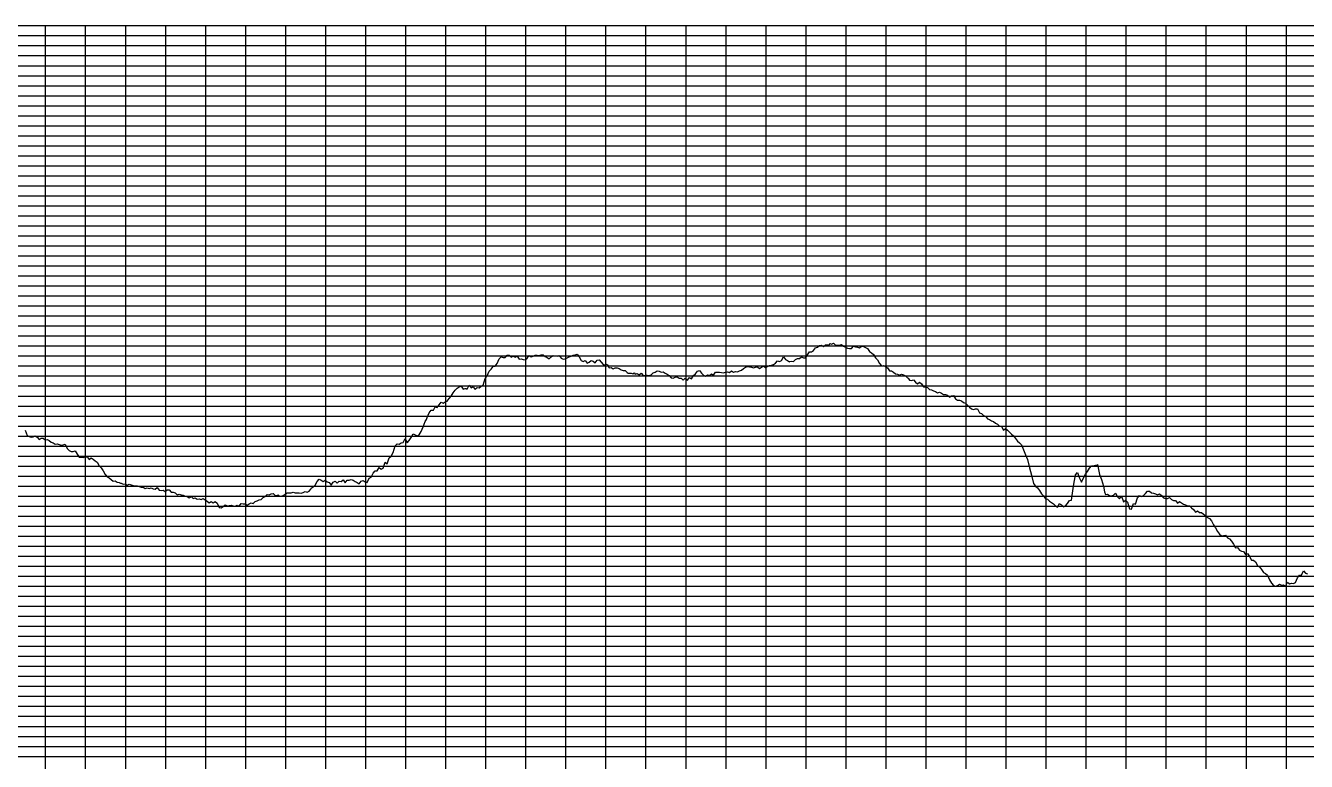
# Model space of a CAD drawing. Extents: x 507565 to 531726, y 6009554 to 6022365.
# Drawn here: x 525236 to 528438, y 6011374 to 6013212 of the extents above; entities that cross this region are included whole.
import ezdxf

# ---------------------------------------------------------------- set-up
doc = ezdxf.new("R2010")
doc.units = 0
doc.header["$LTSCALE"] = 5
doc.layers.add('P-CROSSINGS-GRID', color=8, linetype='Continuous')

msp = doc.modelspace()

# ---------------------------------------------------------------- linework, layer by layer
at = {"color": 3}
msp.add_lwpolyline([(525235.181, 6012200.762), (525240.181, 6012187.553), (525245.181, 6012185.58), (525250.181, 6012183.274), (525255.181, 6012184.698), (525260.181, 6012186.83), (525265.181, 6012183.428), (525270.181, 6012177.368), (525275.181, 6012181.135), (525280.181, 6012180.765), (525285.181, 6012177.305), (525290.181, 6012177.613), (525295.181, 6012174.96), (525300.181, 6012170.976), (525305.181, 6012169.394), (525310.181, 6012166.262), (525315.181, 6012166.651), (525320.181, 6012165.597), (525325.181, 6012163.863), (525330.181, 6012164.253), (525335.181, 6012165.923), (525340.181, 6012155.444), (525345.181, 6012149.99), (525350.181, 6012147.98), (525355.181, 6012147.923), (525360.181, 6012149.104), (525365.181, 6012141.42), (525370.181, 6012133.648), (525375.181, 6012133.232), (525380.181, 6012132.908), (525385.181, 6012134.395), (525390.181, 6012134.571), (525395.181, 6012128.019), (525400.181, 6012131.909), (525405.181, 6012128.359), (525410.181, 6012124.748), (525415.181, 6012121.079), (525420.181, 6012111.642), (525425.181, 6012106.96), (525430.181, 6012099.789), (525435.181, 6012090.261), (525440.181, 6012084.365), (525445.181, 6012082.352), (525450.181, 6012077.438), (525455.181, 6012073.849), (525460.181, 6012074.3), (525465.181, 6012071.315), (525470.181, 6012069.994), (525473.126, 6012068.528), (525475.181, 6012068.291), (525480.181, 6012066.061), (525485.181, 6012067.229), (525490.181, 6012063.719), (525495.181, 6012065.987), (525500.181, 6012064.151), (525505.181, 6012062.77), (525510.181, 6012061.696), (525515.181, 6012061.881), (525520.181, 6012060.706), (525525.181, 6012058.975), (525530.181, 6012058.99), (525535.181, 6012055.33), (525540.181, 6012056.605), (525545.181, 6012055.214), (525550.181, 6012056.559), (525555.181, 6012054.51), (525560.181, 6012053.713), (525565.181, 6012057.563), (525570.181, 6012051.188), (525575.181, 6012050.157), (525580.181, 6012051.019), (525585.181, 6012048.17), (525590.181, 6012052.105), (525595.181, 6012051.863), (525600.181, 6012046.407), (525605.181, 6012046.504), (525610.181, 6012044.527), (525615.181, 6012039.788), (525620.181, 6012041.351), (525625.181, 6012039.416), (525630.181, 6012038.372), (525635.181, 6012036.039), (525640.181, 6012035.592), (525645.181, 6012031.816), (525650.181, 6012034.995), (525655.181, 6012030.515), (525660.181, 6012032.321), (525665.181, 6012028.675), (525670.181, 6012029.133), (525675.181, 6012027.726), (525680.181, 6012029.974), (525685.181, 6012026.967), (525690.181, 6012023.446), (525695.181, 6012019.167), (525700.181, 6012023.011), (525705.181, 6012019.897), (525710.181, 6012022.885), (525715.181, 6012018.518), (525720.181, 6012007.457), (525725.181, 6012006.735), (525730.181, 6012010.33), (525735.181, 6012014.515), (525740.181, 6012011.664), (525745.181, 6012012.897), (525750.181, 6012013.674), (525755.181, 6012012.239), (525760.181, 6012011.125), (525765.181, 6012013.32), (525770.181, 6012011.066), (525775.181, 6012017.802), (525780.181, 6012016.642), (525785.181, 6012016.597), (525790.181, 6012013.961), (525795.181, 6012016.626), (525800.181, 6012019.305), (525805.181, 6012018.183), (525810.181, 6012023.107), (525815.181, 6012024.674), (525820.181, 6012026.592), (525825.181, 6012028.157), (525830.181, 6012032.528), (525835.181, 6012035.246), (525840.181, 6012040.456), (525845.181, 6012039.684), (525850.181, 6012041.836), (525855.181, 6012043.146), (525860.181, 6012037.598), (525865.181, 6012038.069), (525867.346, 6012039.48), (525870.181, 6012036.683), (525875.181, 6012036.259), (525880.181, 6012038.037), (525885.181, 6012040.802), (525890.181, 6012044.81), (525895.181, 6012044.406), (525900.181, 6012044.334), (525905.181, 6012046.153), (525910.181, 6012044.669), (525915.181, 6012044.4), (525920.181, 6012044.604), (525925.181, 6012043.727), (525930.181, 6012045.058), (525935.181, 6012047.711), (525940.181, 6012045.895), (525945.181, 6012048.261), (525949.397, 6012053.925), (525950.181, 6012055.817), (525955.181, 6012059.549), (525960.181, 6012064.031), (525965.181, 6012072.645), (525970.181, 6012078.271), (525975.181, 6012076.114), (525980.181, 6012072.999), (525985.181, 6012076.023), (525990.181, 6012072.326), (525995.181, 6012070.579), (526000.181, 6012063.701), (526005.181, 6012071.384), (526010.181, 6012073.754), (526015.181, 6012068.91), (526020.181, 6012073.476), (526025.181, 6012072.576), (526030.181, 6012076.994), (526035.181, 6012069.695), (526040.181, 6012076.089), (526045.181, 6012075.908), (526050.181, 6012077.395), (526055.181, 6012076.285), (526060.181, 6012073.182), (526065.181, 6012070.128), (526070.181, 6012066.867), (526075.181, 6012073.302), (526080.181, 6012074.997), (526085.181, 6012071.687), (526090.181, 6012070.591), (526095.181, 6012081.368), (526100.181, 6012083.933), (526105.181, 6012094.001), (526110.181, 6012099.779), (526115.181, 6012099.723), (526120.181, 6012108.069), (526125.181, 6012103.577), (526130.181, 6012106.273), (526135.181, 6012120.942), (526140.181, 6012117.066), (526145.181, 6012131.754), (526150.181, 6012136.36), (526155.181, 6012144.873), (526160.181, 6012161.542), (526165.181, 6012167.123), (526170.181, 6012165.679), (526175.181, 6012169.621), (526180.181, 6012170.006), (526185.181, 6012180.504), (526190.181, 6012169.632), (526195.181, 6012175.576), (526200.181, 6012183.134), (526205.181, 6012191.663), (526210.181, 6012189.644), (526215.181, 6012187.182), (526220.181, 6012189.696), (526225.181, 6012197.458), (526230.181, 6012209.729), (526235.181, 6012222.909), (526238.315, 6012227.777), (526240.181, 6012232.894), (526245.181, 6012244.157), (526250.181, 6012250.803), (526255.588, 6012250.83), (526260.181, 6012259.142), (526265.181, 6012257.924), (526270.181, 6012264.185), (526275.181, 6012271.263), (526280.181, 6012268.618), (526285.181, 6012272.097), (526290.181, 6012273.923), (526295.181, 6012280.417), (526300.181, 6012286.113), (526305.181, 6012294.055), (526310.181, 6012300.811), (526315.181, 6012306.373), (526320.181, 6012309.477), (526325.181, 6012310.996), (526330.181, 6012303.191), (526335.181, 6012304.834), (526337.675, 6012304.935), (526340.181, 6012303.651), (526345.181, 6012313.807), (526350.181, 6012307.021), (526355.181, 6012309.464), (526360.181, 6012302.341), (526365.181, 6012307.513), (526370.181, 6012306.637), (526375.181, 6012310.579), (526380.181, 6012313.787), (526385.181, 6012329.738), (526390.181, 6012336.767), (526395.181, 6012348.57), (526400.181, 6012353.146), (526405.181, 6012360.153), (526410.181, 6012361.249), (526415.181, 6012367.71), (526420.181, 6012379.28), (526425.181, 6012383.887), (526430.181, 6012382.758), (526435.181, 6012382.56), (526440.181, 6012388.704), (526445.181, 6012388.399), (526450.181, 6012383.16), (526455.181, 6012386.183), (526460.181, 6012383.28), (526465.181, 6012385.546), (526470.181, 6012378.712), (526475.181, 6012379.446), (526480.181, 6012377.577), (526485.181, 6012377.19), (526490.181, 6012380.539), (526495.181, 6012387.73), (526500.181, 6012384.555), (526505.181, 6012386.227), (526510.181, 6012388.434), (526515.181, 6012388.557), (526520.181, 6012388.018), (526525.181, 6012389.191), (526530.181, 6012389.181), (526535.181, 6012385.31), (526540.181, 6012382.38), (526545.181, 6012379.107), (526550.181, 6012384.243), (526555.181, 6012387.591), (526560.181, 6012386.472), (526565.181, 6012385.741), (526570.181, 6012387.879), (526575.181, 6012380.678), (526580.181, 6012378.286), (526585.181, 6012378.995), (526590.181, 6012382.107), (526595.181, 6012383.889), (526600.181, 6012386.027), (526605.181, 6012388.336), (526610.181, 6012388.92), (526615.181, 6012391.194), (526620.181, 6012384.414), (526625.181, 6012375.512), (526630.181, 6012372.615), (526635.181, 6012375.146), (526640.181, 6012368.566), (526645.181, 6012370.754), (526650.181, 6012374.987), (526655.181, 6012373.579), (526660.181, 6012369.669), (526665.181, 6012375.623), (526670.181, 6012376.641), (526675.181, 6012371.272), (526680.181, 6012365.041), (526685.181, 6012364.303), (526690.181, 6012365.757), (526695.181, 6012357.116), (526700.181, 6012357.96), (526705.181, 6012354.107), (526710.181, 6012357.123), (526715.181, 6012356.981), (526720.181, 6012354.729), (526725.181, 6012351.985), (526730.181, 6012350.107), (526735.181, 6012349.859), (526740.181, 6012344.758), (526741.955, 6012343.176), (526745.181, 6012343.568), (526750.181, 6012343.119), (526755.181, 6012341.745), (526757.083, 6012344.056), (526760.181, 6012340.694), (526765.181, 6012342.314), (526770.181, 6012339.313), (526775.181, 6012343.562), (526780.181, 6012337.731), (526785.181, 6012338.867), (526790.181, 6012338.468), (526795.181, 6012337.815), (526800.181, 6012339.524), (526805.181, 6012344.542), (526810.181, 6012346.076), (526815.181, 6012349.648), (526820.181, 6012348.434), (526825.181, 6012345.824), (526830.181, 6012347.073), (526835.181, 6012343.487), (526840.181, 6012340.593), (526845.181, 6012337.593), (526850.181, 6012331.992), (526855.181, 6012331.323), (526860.181, 6012333.344), (526865.181, 6012333.995), (526870.181, 6012331.055), (526875.181, 6012330.901), (526880.181, 6012325.573), (526885.181, 6012330.968), (526890.181, 6012326.125), (526895.181, 6012332.786), (526900.181, 6012329.553), (526905.181, 6012337.911), (526910.181, 6012341.957), (526915.181, 6012348.132), (526920.181, 6012349.822), (526925.181, 6012343.103), (526930.181, 6012338.816), (526935.181, 6012335.68), (526940.181, 6012339.694), (526945.181, 6012337.862), (526950.181, 6012342.169), (526955.181, 6012338.475), (526960.181, 6012345.747), (526965.181, 6012346.292), (526970.181, 6012346.247), (526975.181, 6012345.377), (526980.181, 6012343.984), (526985.181, 6012346.029), (526990.181, 6012346.864), (526995.181, 6012345.21), (527000.181, 6012349.453), (527005.181, 6012346.031), (527010.181, 6012347.357), (527015.181, 6012347.153), (527020.181, 6012349.383), (527025.181, 6012350.962), (527030.181, 6012354.711), (527035.181, 6012358.612), (527040.181, 6012360.122), (527045.181, 6012359.395), (527050.181, 6012358.362), (527055.181, 6012356.797), (527060.181, 6012358.054), (527065.181, 6012359.269), (527070.181, 6012355.167), (527075.181, 6012358.652), (527080.181, 6012360.631), (527085.181, 6012357.405), (527090.181, 6012359.987), (527095.181, 6012362.615), (527100.181, 6012363.52), (527105.181, 6012365.338), (527110.181, 6012368.527), (527115.181, 6012374.615), (527120.181, 6012372.385), (527125.546, 6012375.26), (527130.181, 6012384.528), (527135.181, 6012377.398), (527140.181, 6012374.989), (527145.181, 6012372.163), (527146.703, 6012372.907), (527150.181, 6012373.196), (527155.181, 6012372.871), (527160.181, 6012377.254), (527165.181, 6012380.01), (527170.181, 6012379.77), (527175.181, 6012384.652), (527180.181, 6012381.586), (527185.181, 6012381.928), (527190.181, 6012389.519), (527195.181, 6012397.081), (527200.181, 6012396.791), (527205.181, 6012400.172), (527210.181, 6012406.391), (527215.181, 6012408.618), (527220.181, 6012412.3), (527225.181, 6012413.33), (527230.181, 6012410.334), (527235.181, 6012413.892), (527240.181, 6012414.513), (527245.181, 6012414.581), (527246.747, 6012417.611), (527250.181, 6012415.627), (527255.181, 6012418.699), (527260.181, 6012413.341), (527265.181, 6012413.724), (527270.181, 6012413.05), (527275.181, 6012415.235), (527280.181, 6012410.936), (527285.181, 6012408.826), (527290.181, 6012406.205), (527295.181, 6012405.158), (527300.181, 6012404.926), (527305.181, 6012411.123), (527310.181, 6012409.458), (527315.181, 6012408.071), (527320.181, 6012406.606), (527325.181, 6012410.547), (527330.181, 6012409.746), (527335.181, 6012407.282), (527340.181, 6012404.834), (527345.181, 6012397.685), (527350.181, 6012393.861), (527355.181, 6012389.851), (527360.181, 6012382.096), (527365.181, 6012376.444), (527370.181, 6012367.697), (527375.181, 6012361.747), (527380.181, 6012362.299), (527385.181, 6012359.888), (527390.181, 6012356.403), (527395.181, 6012349.02), (527400.181, 6012349.501), (527405.181, 6012346.317), (527410.181, 6012342.143), (527415.181, 6012340.62), (527420.181, 6012338.498), (527425.181, 6012340.927), (527430.181, 6012339.232), (527435.181, 6012337.158), (527440.181, 6012331.651), (527442.372, 6012331.377), (527445.181, 6012326.212), (527450.181, 6012325.321), (527455.181, 6012327.013), (527460.181, 6012320.568), (527465.181, 6012317.071), (527470.181, 6012320.811), (527475.181, 6012316.953), (527480.181, 6012308.998), (527485.181, 6012308.68), (527490.181, 6012307.305), (527495.181, 6012302.86), (527500.181, 6012301.841), (527505.181, 6012299.009), (527510.181, 6012297.81), (527515.181, 6012294.115), (527520.181, 6012296.31), (527525.181, 6012293.5), (527530.181, 6012290.436), (527535.181, 6012290.401), (527540.181, 6012288.293), (527545.181, 6012283.194), (527550.181, 6012286.824), (527555.181, 6012287.323), (527560.181, 6012279.484), (527565.181, 6012276.165), (527570.181, 6012276.166), (527575.181, 6012274.046), (527580.181, 6012270.17), (527585.181, 6012268.85), (527590.181, 6012263.389), (527595.181, 6012258.685), (527600.181, 6012254.767), (527605.181, 6012252.685), (527610.181, 6012254.026), (527615.181, 6012254.191), (527620.181, 6012244.742), (527625.181, 6012242.719), (527630.181, 6012237.592), (527635.181, 6012235.642), (527640.181, 6012229.391), (527645.181, 6012227.546), (527650.181, 6012224.322), (527655.181, 6012222.727), (527660.181, 6012218.247), (527665.181, 6012215.768), (527670.181, 6012210.689), (527675.181, 6012209.873), (527680.181, 6012201.255), (527685.181, 6012205.401), (527690.181, 6012201.116), (527695.181, 6012196.303), (527700.181, 6012191.473), (527705.181, 6012187.224), (527710.181, 6012180.305), (527715.181, 6012173.32), (527720.181, 6012169.543), (527725.181, 6012164.093), (527730.181, 6012152.108), (527735.181, 6012139.771), (527740.181, 6012128.077), (527745.181, 6012106.914), (527750.181, 6012088.424), (527755.181, 6012067.914), (527760.181, 6012061.18), (527765.181, 6012056.767), (527770.181, 6012049.926), (527775.181, 6012042.268), (527780.181, 6012037.326), (527785.181, 6012029.512), (527790.181, 6012029.066), (527795.181, 6012023.703), (527800.181, 6012020.1), (527805.181, 6012016.895), (527810.181, 6012011.616), (527815.181, 6012008.285), (527820.181, 6012017.92), (527822.024, 6012016.538), (527825.181, 6012014.691), (527830.181, 6012009.368), (527835.181, 6012012.192), (527840.181, 6012018.014), (527845.181, 6012025.682), (527850.181, 6012026.087), (527855.181, 6012060.89), (527860.181, 6012089.215), (527865.181, 6012095.041), (527870.181, 6012080.932), (527875.181, 6012071.512), (527880.181, 6012082.303), (527885.181, 6012091.477), (527890.181, 6012098.176), (527895.181, 6012106.436), (527900.181, 6012112.174), (527905.181, 6012111.758), (527910.181, 6012113.922), (527911.833, 6012112.119), (527915.181, 6012114.942), (527920.181, 6012089.986), (527925.181, 6012077.663), (527930.181, 6012060.906), (527933.021, 6012047.358), (527935.181, 6012040.175), (527940.181, 6012041.26), (527945.181, 6012037.66), (527950.181, 6012037.316), (527955.181, 6012038.6), (527960.181, 6012043.45), (527965.181, 6012034.515), (527970.181, 6012029.261), (527975.181, 6012036.504), (527980.181, 6012021.888), (527985.181, 6012025.967), (527990.181, 6012021.321), (527995.181, 6012004.677), (528000.181, 6012003.58), (528005.181, 6012017.662), (528010.181, 6012016.323), (528015.181, 6012031.947), (528020.181, 6012038.162), (528025.181, 6012035.009), (528030.181, 6012037.759), (528035.181, 6012042.667), (528040.181, 6012048.732), (528045.181, 6012048.338), (528050.181, 6012044.227), (528055.181, 6012043.317), (528060.181, 6012042.164), (528065.181, 6012039.269), (528070.181, 6012042.371), (528075.181, 6012038.124), (528080.181, 6012032.248), (528085.181, 6012030.312), (528090.181, 6012030.398), (528095.181, 6012032.628), (528100.181, 6012027.966), (528105.181, 6012025.649), (528110.181, 6012025.012), (528115.181, 6012018.503), (528120.181, 6012022.81), (528125.181, 6012019.849), (528130.181, 6012016.041), (528135.181, 6012014.519), (528140.106, 6012012.227), (528145.181, 6012011.892), (528150.181, 6012007.32), (528155.181, 6012002.815), (528158.076, 6011999.376), (528160.181, 6011996.293), (528165.181, 6011999.342), (528170.181, 6011994.926), (528175.181, 6011995.078), (528180.181, 6011990.777), (528185.181, 6011987.976), (528190.181, 6011983.2), (528195.181, 6011980.207), (528200.181, 6011974.489), (528205.181, 6011964.854), (528210.181, 6011956.862), (528215.181, 6011947.918), (528220.181, 6011941.531), (528225.181, 6011936.772), (528230.181, 6011937.878), (528235.181, 6011938.515), (528240.181, 6011931.76), (528245.181, 6011929.289), (528250.181, 6011923.327), (528255.181, 6011916.224), (528260.181, 6011907.313), (528265.181, 6011908.178), (528270.181, 6011901.022), (528275.181, 6011898.691), (528280.181, 6011897.698), (528285.181, 6011890.554), (528290.181, 6011892.567), (528295.181, 6011885.433), (528300.181, 6011875.858), (528305.181, 6011876.531), (528310.181, 6011871.94), (528315.181, 6011862.98), (528320.181, 6011859.551), (528325.181, 6011853.116), (528330.181, 6011845.59), (528335.181, 6011842.901), (528340.181, 6011838.619), (528345.181, 6011827.357), (528350.181, 6011819.081), (528355.181, 6011812.862), (528360.181, 6011811.013), (528365.181, 6011813.227), (528370.181, 6011816.669), (528375.181, 6011813.762), (528380.181, 6011814.988), (528385.181, 6011810.964), (528390.181, 6011820.952), (528395.181, 6011817.387), (528400.181, 6011818.471), (528405.181, 6011818.063), (528410.181, 6011820.059), (528415.181, 6011831.877), (528420.181, 6011839.136), (528425.181, 6011838.867), (528430.181, 6011849.451), (528435.181, 6011844.038), (528440.181, 6011842.197)], dxfattribs=at)
at = {"layer": 'P-CROSSINGS-GRID', "color": 8}
for p, q in [((522885.181, 6013211.804), (531688.921, 6013211.804)), ((525286.201, 6010585.688), (525286.201, 6013211.804)), ((525386.244, 6010585.688), (525386.244, 6013211.804)), ((525486.286, 6010585.688), (525486.286, 6013211.804)), ((525586.329, 6010585.688), (525586.329, 6013211.804)), ((525686.371, 6010585.688), (525686.371, 6013211.804)), ((525786.414, 6010585.688), (525786.414, 6013211.804)), ((525886.456, 6010585.688), (525886.456, 6013211.804)), ((525986.499, 6010585.688), (525986.499, 6013211.804)), ((526086.541, 6010585.688), (526086.541, 6013211.804)), ((526186.584, 6010585.688), (526186.584, 6013211.804)), ((526286.626, 6010585.688), (526286.626, 6013211.804)), ((526386.669, 6010585.688), (526386.669, 6013211.804)), ((526486.711, 6010585.688), (526486.711, 6013211.804)), ((526586.754, 6010585.688), (526586.754, 6013211.804)), ((526686.796, 6010585.688), (526686.796, 6013211.804)), ((526786.839, 6010585.688), (526786.839, 6013211.804)), ((526886.881, 6010585.688), (526886.881, 6013211.804)), ((526986.924, 6010585.688), (526986.924, 6013211.804)), ((527086.966, 6010585.688), (527086.966, 6013211.804)), ((527187.009, 6010585.688), (527187.009, 6013211.804)), ((527287.051, 6010585.688), (527287.051, 6013211.804)), ((527387.094, 6010585.688), (527387.094, 6013211.804)), ((527487.136, 6010585.688), (527487.136, 6013211.804)), ((527587.179, 6010585.688), (527587.179, 6013211.804)), ((527687.221, 6010585.688), (527687.221, 6013211.804)), ((527787.264, 6010585.688), (527787.264, 6013211.804)), ((527887.306, 6010585.688), (527887.306, 6013211.804)), ((527987.349, 6010585.688), (527987.349, 6013211.804)), ((528087.391, 6010585.688), (528087.391, 6013211.804)), ((528187.434, 6010585.688), (528187.434, 6013211.804)), ((528287.476, 6010585.688), (528287.476, 6013211.804)), ((528387.519, 6010585.688), (528387.519, 6013211.804)), ((522885.181, 6013186.793), (531688.921, 6013186.793)), ((522885.181, 6013161.782), (531688.921, 6013161.782)), ((522885.181, 6013136.772), (531688.921, 6013136.772)), ((522885.181, 6013111.761), (531688.921, 6013111.761)), ((522885.181, 6013086.751), (531688.921, 6013086.751)), ((522885.181, 6013061.74), (531688.921, 6013061.74)), ((522885.181, 6013036.729), (531688.921, 6013036.729)), ((522885.181, 6013011.719), (531688.921, 6013011.719)), ((522885.181, 6012986.708), (531688.921, 6012986.708)), ((522885.181, 6012961.697), (531688.921, 6012961.697)), ((522885.181, 6012936.687), (531688.921, 6012936.687)), ((522885.181, 6012911.676), (531688.921, 6012911.676)), ((522885.181, 6012886.666), (531688.921, 6012886.666)), ((522885.181, 6012861.655), (531688.921, 6012861.655)), ((522885.181, 6012836.644), (531688.921, 6012836.644)), ((522885.181, 6012811.634), (531688.921, 6012811.634)), ((522885.181, 6012786.623), (531688.921, 6012786.623)), ((522885.181, 6012761.612), (531688.921, 6012761.612)), ((522885.181, 6012736.602), (531688.921, 6012736.602)), ((522885.181, 6012711.591), (531688.921, 6012711.591)), ((522885.181, 6012686.581), (531688.921, 6012686.581)), ((522885.181, 6012661.57), (531688.921, 6012661.57)), ((522885.181, 6012636.559), (531688.921, 6012636.559)), ((522885.181, 6012611.549), (531688.921, 6012611.549)), ((522885.181, 6012586.538), (531688.921, 6012586.538)), ((522885.181, 6012561.527), (531688.921, 6012561.527)), ((522885.181, 6012536.517), (531688.921, 6012536.517)), ((522885.181, 6012511.506), (531688.921, 6012511.506)), ((522885.181, 6012486.496), (531688.921, 6012486.496)), ((522885.181, 6012461.485), (531688.921, 6012461.485)), ((522885.181, 6012436.474), (531688.921, 6012436.474)), ((522885.181, 6012411.464), (531688.921, 6012411.464)), ((522885.181, 6012386.453), (531688.921, 6012386.453)), ((522885.181, 6012361.442), (531688.921, 6012361.442)), ((522885.181, 6012336.432), (531688.921, 6012336.432)), ((522885.181, 6012311.421), (531688.921, 6012311.421)), ((522885.181, 6012286.411), (531688.921, 6012286.411)), ((522885.181, 6012261.4), (531688.921, 6012261.4)), ((522885.181, 6012236.389), (531688.921, 6012236.389)), ((522885.181, 6012211.379), (531688.921, 6012211.379)), ((522885.181, 6012186.368), (531688.921, 6012186.368)), ((522885.181, 6012161.357), (531688.921, 6012161.357)), ((522885.181, 6012136.347), (531688.921, 6012136.347)), ((522885.181, 6012111.336), (531688.921, 6012111.336)), ((522885.181, 6012086.326), (531688.921, 6012086.326)), ((522885.181, 6012061.315), (531688.921, 6012061.315)), ((522885.181, 6012036.304), (531688.921, 6012036.304)), ((522885.181, 6012011.294), (531688.921, 6012011.294)), ((522885.181, 6011986.283), (531688.921, 6011986.283)), ((522885.181, 6011961.272), (531688.921, 6011961.272)), ((522885.181, 6011936.262), (531688.921, 6011936.262)), ((522885.181, 6011911.251), (531688.921, 6011911.251)), ((522885.181, 6011886.241), (531688.921, 6011886.241)), ((522885.181, 6011861.23), (531688.921, 6011861.23)), ((522885.181, 6011836.219), (531688.921, 6011836.219)), ((522885.181, 6011811.209), (531688.921, 6011811.209)), ((522885.181, 6011786.198), (531688.921, 6011786.198)), ((522885.181, 6011761.187), (531688.921, 6011761.187)), ((522885.181, 6011736.177), (531688.921, 6011736.177)), ((522885.181, 6011711.166), (531688.921, 6011711.166)), ((522885.181, 6011686.156), (531688.921, 6011686.156)), ((522885.181, 6011661.145), (531688.921, 6011661.145)), ((522885.181, 6011636.134), (531688.921, 6011636.134)), ((522885.181, 6011611.124), (531688.921, 6011611.124)), ((522885.181, 6011586.113), (531688.921, 6011586.113)), ((522885.181, 6011561.102), (531688.921, 6011561.102)), ((522885.181, 6011536.092), (531688.921, 6011536.092)), ((522885.181, 6011511.081), (531688.921, 6011511.081)), ((522885.181, 6011486.071), (531688.921, 6011486.071)), ((522885.181, 6011461.06), (531688.921, 6011461.06)), ((522885.181, 6011436.049), (531688.921, 6011436.049)), ((522885.181, 6011411.039), (531688.921, 6011411.039)), ((522885.181, 6011386.028), (531688.921, 6011386.028))]:
    msp.add_line(p, q, dxfattribs=at)

doc.saveas('drawing.dxf')
